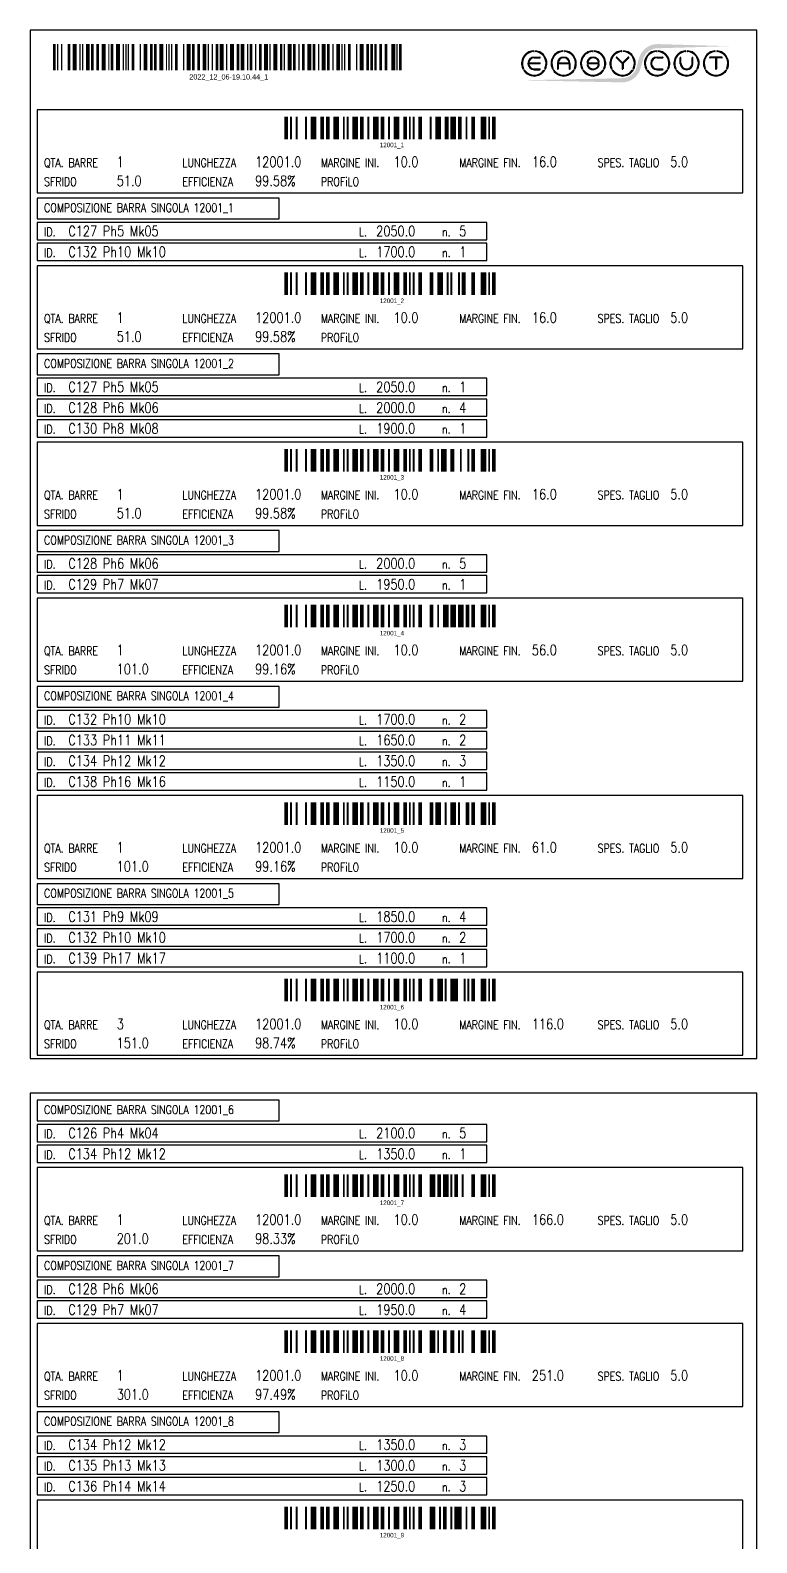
# Model space of a CAD drawing. Header units: millimetres. Extents: x -56 to 421004, y -1 to 91234.
# Drawn here: x 152496 to 164671, y 65263 to 90589 of the extents above; entities that cross this region are included whole.
import ezdxf
from ezdxf.enums import TextEntityAlignment as Align

# ---------------------------------------------------------------- set-up
doc = ezdxf.new("R2010")
doc.units = ezdxf.units.MM
doc.styles.add('EasyCutStyle', font='romans.shx', dxfattribs={"width": 0.8})

# ---------------------------------------------------------------- blocks, each defined once
blk = doc.blocks.new('Logo')
h = blk.add_hatch(color=256)
h.set_gradient(color1=(255, 0, 0), color2=(255, 255, 0), tint=1)
h.paths.add_polyline_path([(20.5, 4.4, -0.339454), (37.1, 17.2), (118.6, 19.6), (37.1, 22, 0.339454), (15.8, 5.7), (13.2, -4.2, -0.339454), (-3.4, -16.9), (-118.2, -19.3), (-3.4, -21.7, 0.339454), (17.8, -5.4)])
for color, points in [(140, [(-115.9, -5.7, -1), (-116.7, -6.1, -0.520567), (-104.9, 14.3, -1), (-104.9, 13.5, 0.520567)]), (256, [(-97.3, 0.4), (-110, 0.4, -0.394366), (-103.7, 6.3), (-97.3, 6.3, 1), (-97.3, 7.2), (-103.7, 7.2, 1), (-103.7, -7.2), (-97.3, -7.2, 1), (-97.3, -6.3), (-103.7, -6.3, -0.394366), (-110, -0.4), (-97.3, -0.4, 1)]), (140, [(-91.4, -5.7, 1), (-90.6, -6.1, 0.520567), (-102.4, 14.3, 0.916853), (-102.6, 13.5, 0.043377), (-102.5, 13.5, -0.520567)]), (140, [(-82.3, -5.7, -1), (-83.1, -6.1, -0.520567), (-71.3, 14.3, -1), (-71.3, 13.5, 0.520567)]), (140, [(-57.8, -5.7, 1), (-57, -6.1, 0.520567), (-68.8, 14.3, 1), (-68.9, 13.5, -0.520567)]), (140, [(-48.7, -5.7, -1), (-49.5, -6.1, -0.520567), (-37.7, 14.3, -1), (-37.7, 13.5, 0.520567)]), (256, [(-31.2, -0.4, -0.486114), (-30.3, -1.5, -0.776377), (-42.6, -1.6, 1), (-43.4, -1.9, 0.776377), (-29.5, -1.7, 0.486114), (-31.2, 0.4), (-41.8, 0.4, -0.486114), (-42.6, 1.5, -0.776377), (-30.4, 1.6, 1), (-29.5, 1.9, 0.776377), (-43.5, 1.7, 0.486114), (-41.8, -0.4)]), (140, [(-24.2, -5.7, 1), (-23.4, -6.1, 0.520567), (-35.2, 14.3, 1), (-35.3, 13.5, -0.520567)]), (140, [(-15.1, -5.7, -1), (-15.9, -6.1, -0.520567), (-4.1, 14.3, -1), (-4.1, 13.5, 0.520567)]), (256, [(-9.3, 7.1, 1), (-10, 6.5), (-3.3, -0.2), (-3.3, -6.3, 1), (-2.4, -6.3), (-2.4, -0.2), (4.2, 6.5, 1), (3.6, 7.1), (-2.9, 0.6)]), (140, [(9.4, -5.7, 1), (10.2, -6.1, 0.520567), (-1.6, 14.3, 1), (-1.7, 13.5, -0.520567)]), (140, [(24.2, -5.7, -1), (23.4, -6.1, -0.520567), (35.2, 14.3, -1), (35.3, 13.5, 0.520567)]), (256, [(36.5, -7.2), (42.8, -7.2, 1), (42.8, -6.3), (36.5, -6.3, -1), (36.5, 6.3), (42.8, 6.3, 1), (42.8, 7.2), (36.5, 7.2, 1)]), (140, [(48.7, -5.7, 1), (49.5, -6.1, 0.520567), (37.7, 14.3, 1), (37.7, 13.5, -0.520567)]), (140, [(57.8, -5.7, -1), (57, -6.1, -0.520567), (68.8, 14.3, -1), (68.9, 13.5, 0.520567)]), (256, [(63.7, 0), (63.7, 6.3, 1), (62.9, 6.3), (62.9, 0, 1), (77.3, 0), (77.3, 6.3, 1), (76.4, 6.3), (76.4, 0, -1)]), (140, [(82.3, -5.7, 1), (83.1, -6.1, 0.520567), (71.3, 14.3, 1), (71.3, 13.5, -0.520567)]), (140, [(91.4, -5.7, -1), (90.6, -6.1, -0.520567), (102.4, 14.3, -1), (102.5, 13.5, 0.520567)]), (256, [(96.9, 7.2, 1), (96.9, 6.3), (103.2, 6.3), (103.2, -6.3, 1), (104.1, -6.3), (104.1, 6.3), (110.4, 6.3, 1), (110.4, 7.2)]), (140, [(115.9, -5.7, 1), (116.7, -6.1, 0.520567), (104.9, 14.3, 1), (104.9, 13.5, -0.520567)]), (140, [(-91.9, -8.3, 1), (-92.6, -7.8, -0.520567), (-114.8, -7.8, 1), (-115.5, -8.3, 0.520567)]), (140, [(-58.3, -8.3, 1), (-59, -7.8, -0.520567), (-81.2, -7.8, 1), (-81.9, -8.3, 0.520567)]), (140, [(-24.7, -8.3, 1), (-25.4, -7.8, -0.520567), (-47.6, -7.8, 1), (-48.3, -8.3, 0.520567)]), (140, [(8.9, -8.3, 1), (8.2, -7.8, -0.520567), (-14, -7.8, 1), (-14.7, -8.3, 0.520567)]), (140, [(48.3, -8.3, 1), (47.6, -7.8, -0.520567), (25.4, -7.8, 1), (24.7, -8.3, 0.520567)]), (140, [(81.9, -8.3, 1), (81.2, -7.8, -0.520567), (59, -7.8, 1), (58.3, -8.3, 0.520567)]), (140, [(115.5, -8.3, 1), (114.8, -7.8, -0.520567), (92.6, -7.8, 1), (91.9, -8.3, 0.520567)])]:
    blk.add_hatch(color=color).paths.add_polyline_path(points)
h = blk.add_hatch(color=256)
h.paths.add_polyline_path([(-63.7, -0.4), (-63.7, -6.3, 1), (-62.9, -6.3), (-62.9, 0, 1), (-77.3, 0), (-77.3, -6.3, 1), (-76.4, -6.3), (-76.4, -0.4)])
h.paths.add_polyline_path([(-76.4, 0.4, -0.933992), (-63.8, 0.4)], flags=16)
for p, q in [((-97.3, 0.4), (-110, 0.4)), ((-103.7, 7.2), (-97.3, 7.2)), ((-103.7, 6.3), (-97.3, 6.3)), ((-77.3, 0), (-77.3, -6.3)), ((-63.8, 0.4), (-76.4, 0.4)), ((-62.9, 0), (-62.9, -6.3)), ((-31.2, 0.4), (-41.8, 0.4)), ((-3.3, -0.2), (-10, 6.5)), ((-2.9, 0.6), (-9.3, 7.1)), ((-2.9, 0.6), (3.6, 7.1)), ((-2.4, -0.2), (4.2, 6.5)), ((36.5, 7.2), (42.8, 7.2)), ((36.5, 6.3), (42.8, 6.3)), ((62.9, 0), (62.9, 6.3)), ((63.7, 0), (63.7, 6.3)), ((76.4, 0), (76.4, 6.3)), ((77.3, 0), (77.3, 6.3)), ((110.4, 7.2), (96.9, 7.2)), ((103.2, 6.3), (96.9, 6.3)), ((103.2, 6.3), (103.2, -6.3)), ((104.1, 6.3), (104.1, -6.3)), ((110.4, 6.3), (104.1, 6.3)), ((-97.3, -0.4), (-110, -0.4)), ((-103.7, -6.3), (-97.3, -6.3)), ((-103.7, -7.2), (-97.3, -7.2)), ((-76.4, -0.4), (-76.4, -6.3)), ((-63.7, -0.4), (-76.4, -0.4)), ((-63.7, -0.4), (-63.7, -6.3)), ((-31.2, -0.4), (-41.8, -0.4)), ((-3.3, -0.2), (-3.3, -6.3)), ((-2.4, -0.2), (-2.4, -6.3)), ((36.5, -6.3), (42.8, -6.3)), ((36.5, -7.2), (42.8, -7.2))]:
    blk.add_line(p, q)
at = {"color": 140}
for centre, radius, start, end in [((-103.7, 0), 14.4, 95, 205), ((-103.7, 0), 13.5, 95, 205), ((-104.9, 13.9), 0.432, 275, 95), ((-102.5, 13.9), 0.432, 85, 265), ((-103.7, 0), 13.5, 335, 85), ((-103.7, 0), 14.4, 335, 85), ((-70.1, 0), 14.4, 95, 205), ((-70.1, 0), 13.5, 95, 205), ((-71.3, 13.9), 0.432, 275, 95), ((-68.9, 13.9), 0.432, 85, 265), ((-70.1, 0), 13.5, 335, 85), ((-70.1, 0), 14.4, 335, 85), ((-36.5, 0), 14.4, 95, 205), ((-36.5, 0), 13.5, 95, 205), ((-37.7, 13.9), 0.432, 275, 95), ((-35.3, 13.9), 0.432, 85, 265), ((-36.5, 0), 13.5, 335, 85), ((-36.5, 0), 14.4, 335, 85), ((-2.9, 0), 14.4, 95, 205), ((-2.9, 0), 13.5, 95, 205), ((-4.1, 13.9), 0.432, 275, 95), ((-1.7, 13.9), 0.432, 85, 265), ((-2.9, 0), 13.5, 335, 85), ((-2.9, 0), 14.4, 335, 85), ((36.5, 0), 14.4, 95, 205), ((36.5, 0), 13.5, 95, 205), ((35.3, 13.9), 0.432, 275, 95), ((37.7, 13.9), 0.432, 85, 265), ((36.5, 0), 14.4, 335, 85), ((36.5, 0), 13.5, 335, 85), ((70.1, 0), 14.4, 95, 205), ((70.1, 0), 13.5, 95, 205), ((68.9, 13.9), 0.432, 275, 95), ((71.3, 13.9), 0.432, 85, 265), ((70.1, 0), 14.4, 335, 85), ((70.1, 0), 13.5, 335, 85), ((103.7, 0), 14.4, 95, 205), ((103.7, 0), 13.5, 95, 205), ((102.5, 13.9), 0.432, 275, 95), ((104.9, 13.9), 0.432, 85, 265), ((103.7, 0), 14.4, 335, 85), ((103.7, 0), 13.5, 335, 85), ((-116.3, -5.9), 0.432, 205, 25), ((-115.1, -8), 0.432, 35, 215), ((-103.7, 0), 14.4, 215, 325), ((-103.7, 0), 13.5, 215, 325), ((-92.2, -8), 0.432, 325, 145), ((-91, -5.9), 0.432, 155, 335), ((-82.7, -5.9), 0.432, 205, 25), ((-81.5, -8), 0.432, 35, 215), ((-70.1, 0), 14.4, 215, 325), ((-70.1, 0), 13.5, 215, 325), ((-58.6, -8), 0.432, 325, 145), ((-57.4, -5.9), 0.432, 155, 335), ((-49.1, -5.9), 0.432, 205, 25), ((-47.9, -8), 0.432, 35, 215), ((-36.5, 0), 14.4, 215, 325), ((-36.5, 0), 13.5, 215, 325), ((-25, -8), 0.432, 325, 145), ((-23.8, -5.9), 0.432, 155, 335), ((-15.5, -5.9), 0.432, 205, 25), ((-14.3, -8), 0.432, 35, 215), ((-2.9, 0), 14.4, 215, 325), ((-2.9, 0), 13.5, 215, 325), ((8.6, -8), 0.432, 325, 145), ((9.8, -5.9), 0.432, 155, 335), ((23.8, -5.9), 0.432, 205, 25), ((25, -8), 0.432, 35, 215), ((36.5, 0), 14.4, 215, 325), ((36.5, 0), 13.5, 215, 325), ((47.9, -8), 0.432, 325, 145), ((49.1, -5.9), 0.432, 155, 335), ((57.4, -5.9), 0.432, 205, 25), ((58.6, -8), 0.432, 35, 215), ((70.1, 0), 14.4, 215, 325), ((70.1, 0), 13.5, 215, 325), ((81.5, -8), 0.432, 325, 145), ((82.7, -5.9), 0.432, 155, 335), ((91, -5.9), 0.432, 205, 25), ((92.2, -8), 0.432, 35, 215), ((103.7, 0), 14.4, 215, 325), ((103.7, 0), 13.5, 215, 325), ((115.1, -8), 0.432, 325, 145), ((116.3, -5.9), 0.432, 155, 335)]:
    blk.add_arc(centre, radius, start, end, dxfattribs=at)
for centre, radius, start, end in [((-103.7, 0), 7.2, 90, 270), ((-103.7, 0), 6.34, 90, 176.0904), ((-97.3, 6.8), 0.432, 270, 90), ((-97.3, 0), 0.432, 270, 90), ((-70.1, 0), 7.2, 0, 180), ((-70.1, 0), 6.34, 3.9096, 176.0904), ((-36.5, 0), 7.2, 15, 166.2998), ((-41.8, 1.3), 1.73, 166.2998, 270), ((-41.8, 1.3), 0.864, 166.2998, 270), ((-36.5, 0), 6.34, 15, 166.2998), ((-31.2, -1.3), 1.73, 346.2998, 90), ((-29.9, 1.8), 0.432, 195, 15), ((-9.6, 6.8), 0.432, 45, 225), ((3.9, 6.8), 0.432, 315, 135), ((36.5, 0), 7.2, 90, 270), ((36.5, 0), 6.34, 90, 270), ((42.8, 6.8), 0.432, 270, 90), ((63.3, 6.3), 0.432, 0, 180), ((70.1, 0), 7.2, 180, 0), ((70.1, 0), 6.34, 180, 0), ((76.8, 6.3), 0.432, 0, 180), ((96.9, 6.8), 0.432, 90, 270), ((110.4, 6.8), 0.432, 270, 90), ((-103.7, 0), 6.34, 183.9096, 270), ((-97.3, -6.8), 0.432, 270, 90), ((-76.8, -6.3), 0.432, 180, 0), ((-63.3, -6.3), 0.432, 180, 0), ((-43, -1.8), 0.432, 15, 195), ((-36.5, 0), 7.2, 195, 346.2998), ((-36.5, 0), 6.34, 195, 346.2998), ((-31.2, -1.3), 0.864, 346.2998, 90), ((-2.9, -6.3), 0.432, 180, 0), ((42.8, -6.8), 0.432, 270, 90), ((103.7, -6.3), 0.432, 180, 0)]:
    blk.add_arc(centre, radius, start, end)
blk = doc.blocks.new('BARCODE128_2022_12_06-19.10.44_1')
at = {"linetype": 'Continuous'}
for points, const_width in [([(1, 0), (1, 20)], 2), ([(3.5, 0), (3.5, 20)], 1), ([(6.5, 0), (6.5, 20)], 1), ([(12, 0), (12, 20)], 2), ([(16.5, 0), (16.5, 20)], 3), ([(20.5, 0), (20.5, 20)], 1), ([(22.5, 0), (22.5, 20)], 1), ([(26.5, 0), (26.5, 20)], 3), ([(30, 0), (30, 20)], 2), ([(34, 0), (34, 20)], 2), ([(38.5, 0), (38.5, 20)], 3), ([(42.5, 0), (42.5, 20)], 1), ([(45, 0), (45, 20)], 2), ([(49.5, 0), (49.5, 20)], 3), ([(53.5, 0), (53.5, 20)], 1), ([(55.5, 0), (55.5, 20)], 1), ([(57.5, 0), (57.5, 20)], 1), ([(61, 0), (61, 20)], 2), ([(66.5, 0), (66.5, 20)], 1), ([(70.5, 0), (70.5, 20)], 3), ([(75, 0), (75, 20)], 2), ([(78, 0), (78, 20)], 2), ([(82.5, 0), (82.5, 20)], 3), ([(86.5, 0), (86.5, 20)], 1), ([(88.5, 0), (88.5, 20)], 1), ([(90.5, 0), (90.5, 20)], 1), ([(94, 0), (94, 20)], 2), ([(99.5, 0), (99.5, 20)], 1), ([(103.5, 0), (103.5, 20)], 3), ([(107, 0), (107, 20)], 2), ([(111, 0), (111, 20)], 2), ([(115.5, 0), (115.5, 20)], 3), ([(118.5, 0), (118.5, 20)], 1), ([(121.5, 0), (121.5, 20)], 1), ([(125, 0), (125, 20)], 2), ([(128.5, 0), (128.5, 20)], 3), ([(132.5, 0), (132.5, 20)], 1), ([(136.5, 0), (136.5, 20)], 3), ([(141, 0), (141, 20)], 2), ([(144.5, 0), (144.5, 20)], 3), ([(148.5, 0), (148.5, 20)], 1), ([(151, 0), (151, 20)], 2), ([(154.5, 0), (154.5, 20)], 1), ([(158, 0), (158, 20)], 2), ([(162.5, 0), (162.5, 20)], 3), ([(165.5, 0), (165.5, 20)], 1), ([(169.5, 0), (169.5, 20)], 3), ([(174, 0), (174, 20)], 2), ([(176.5, 0), (176.5, 20)], 1), ([(180.5, 0), (180.5, 20)], 3), ([(184, 0), (184, 20)], 2), ([(187.5, 0), (187.5, 20)], 1), ([(191, 0), (191, 20)], 2), ([(195.5, 0), (195.5, 20)], 3), ([(199, 0), (199, 20)], 2), ([(202.5, 0), (202.5, 20)], 1), ([(206.5, 0), (206.5, 20)], 3), ([(210, 0), (210, 20)], 2), ([(213.5, 0), (213.5, 20)], 1), ([(217.5, 0), (217.5, 20)], 3), ([(220.5, 0), (220.5, 20)], 1), ([(222.5, 0), (222.5, 20)], 1), ([(226, 0), (226, 20)], 2), ([(231.5, 0), (231.5, 20)], 1), ([(235.5, 0), (235.5, 20)], 3), ([(240, 0), (240, 20)], 2), ([(243, 0), (243, 20)], 2), ([(246, 0), (246, 20)], 2), ([(250, 0), (250, 20)], 2), ([(254, 0), (254, 20)], 2), ([(259.5, 0), (259.5, 20)], 3), ([(262.5, 0), (262.5, 20)], 1), ([(265, 0), (265, 20)], 2)]:
    blk.add_lwpolyline(points, dxfattribs=dict(at, const_width=const_width))
blk.add_text('2022_12_06-19.10.44_1', height=4).set_placement((134, -7), align=Align.CENTER)
blk = doc.blocks.new('BARCODE128_12001_1')
at = {"linetype": 'Continuous'}
for points, const_width in [([(1, 0), (1, 12)], 2), ([(3.5, 0), (3.5, 12)], 1), ([(6.5, 0), (6.5, 12)], 1), ([(11.5, 0), (11.5, 12)], 1), ([(15.5, 0), (15.5, 12)], 3), ([(20, 0), (20, 12)], 2), ([(23, 0), (23, 12)], 2), ([(27.5, 0), (27.5, 12)], 3), ([(31.5, 0), (31.5, 12)], 1), ([(33.5, 0), (33.5, 12)], 1), ([(37.5, 0), (37.5, 12)], 3), ([(41, 0), (41, 12)], 2), ([(44.5, 0), (44.5, 12)], 1), ([(48.5, 0), (48.5, 12)], 3), ([(52, 0), (52, 12)], 2), ([(55.5, 0), (55.5, 12)], 1), ([(59.5, 0), (59.5, 12)], 3), ([(64, 0), (64, 12)], 2), ([(66.5, 0), (66.5, 12)], 1), ([(68.5, 0), (68.5, 12)], 1), ([(72, 0), (72, 12)], 2), ([(77.5, 0), (77.5, 12)], 1), ([(81.5, 0), (81.5, 12)], 3), ([(86, 0), (86, 12)], 2), ([(89.5, 0), (89.5, 12)], 3), ([(93, 0), (93, 12)], 2), ([(96.5, 0), (96.5, 12)], 1), ([(100, 0), (100, 12)], 2), ([(105.5, 0), (105.5, 12)], 3), ([(108.5, 0), (108.5, 12)], 1), ([(111, 0), (111, 12)], 2)]:
    blk.add_lwpolyline(points, dxfattribs=dict(at, const_width=const_width))
blk.add_text('12001_1', height=2.4).set_placement((57, -4.2), align=Align.CENTER)
blk = doc.blocks.new('BARCODE128_12001_2')
at = {"linetype": 'Continuous'}
for points, const_width in [([(1, 0), (1, 12)], 2), ([(3.5, 0), (3.5, 12)], 1), ([(6.5, 0), (6.5, 12)], 1), ([(11.5, 0), (11.5, 12)], 1), ([(15.5, 0), (15.5, 12)], 3), ([(20, 0), (20, 12)], 2), ([(23, 0), (23, 12)], 2), ([(27.5, 0), (27.5, 12)], 3), ([(31.5, 0), (31.5, 12)], 1), ([(33.5, 0), (33.5, 12)], 1), ([(37.5, 0), (37.5, 12)], 3), ([(41, 0), (41, 12)], 2), ([(44.5, 0), (44.5, 12)], 1), ([(48.5, 0), (48.5, 12)], 3), ([(52, 0), (52, 12)], 2), ([(55.5, 0), (55.5, 12)], 1), ([(59.5, 0), (59.5, 12)], 3), ([(64, 0), (64, 12)], 2), ([(66.5, 0), (66.5, 12)], 1), ([(68.5, 0), (68.5, 12)], 1), ([(72, 0), (72, 12)], 2), ([(78, 0), (78, 12)], 2), ([(82.5, 0), (82.5, 12)], 3), ([(86.5, 0), (86.5, 12)], 1), ([(88.5, 0), (88.5, 12)], 1), ([(92.5, 0), (92.5, 12)], 1), ([(95, 0), (95, 12)], 2), ([(100, 0), (100, 12)], 2), ([(105.5, 0), (105.5, 12)], 3), ([(108.5, 0), (108.5, 12)], 1), ([(111, 0), (111, 12)], 2)]:
    blk.add_lwpolyline(points, dxfattribs=dict(at, const_width=const_width))
blk.add_text('12001_2', height=2.4).set_placement((57, -4.2), align=Align.CENTER)
blk = doc.blocks.new('BARCODE128_12001_3')
at = {"linetype": 'Continuous'}
for points, const_width in [([(1, 0), (1, 12)], 2), ([(3.5, 0), (3.5, 12)], 1), ([(6.5, 0), (6.5, 12)], 1), ([(11.5, 0), (11.5, 12)], 1), ([(15.5, 0), (15.5, 12)], 3), ([(20, 0), (20, 12)], 2), ([(23, 0), (23, 12)], 2), ([(27.5, 0), (27.5, 12)], 3), ([(31.5, 0), (31.5, 12)], 1), ([(33.5, 0), (33.5, 12)], 1), ([(37.5, 0), (37.5, 12)], 3), ([(41, 0), (41, 12)], 2), ([(44.5, 0), (44.5, 12)], 1), ([(48.5, 0), (48.5, 12)], 3), ([(52, 0), (52, 12)], 2), ([(55.5, 0), (55.5, 12)], 1), ([(59.5, 0), (59.5, 12)], 3), ([(64, 0), (64, 12)], 2), ([(66.5, 0), (66.5, 12)], 1), ([(68.5, 0), (68.5, 12)], 1), ([(72, 0), (72, 12)], 2), ([(78, 0), (78, 12)], 2), ([(81.5, 0), (81.5, 12)], 1), ([(84.5, 0), (84.5, 12)], 3), ([(89, 0), (89, 12)], 2), ([(93.5, 0), (93.5, 12)], 1), ([(97.5, 0), (97.5, 12)], 1), ([(100, 0), (100, 12)], 2), ([(105.5, 0), (105.5, 12)], 3), ([(108.5, 0), (108.5, 12)], 1), ([(111, 0), (111, 12)], 2)]:
    blk.add_lwpolyline(points, dxfattribs=dict(at, const_width=const_width))
blk.add_text('12001_3', height=2.4).set_placement((57, -4.2), align=Align.CENTER)
blk = doc.blocks.new('BARCODE128_12001_4')
at = {"linetype": 'Continuous'}
for points, const_width in [([(1, 0), (1, 12)], 2), ([(3.5, 0), (3.5, 12)], 1), ([(6.5, 0), (6.5, 12)], 1), ([(11.5, 0), (11.5, 12)], 1), ([(15.5, 0), (15.5, 12)], 3), ([(20, 0), (20, 12)], 2), ([(23, 0), (23, 12)], 2), ([(27.5, 0), (27.5, 12)], 3), ([(31.5, 0), (31.5, 12)], 1), ([(33.5, 0), (33.5, 12)], 1), ([(37.5, 0), (37.5, 12)], 3), ([(41, 0), (41, 12)], 2), ([(44.5, 0), (44.5, 12)], 1), ([(48.5, 0), (48.5, 12)], 3), ([(52, 0), (52, 12)], 2), ([(55.5, 0), (55.5, 12)], 1), ([(59.5, 0), (59.5, 12)], 3), ([(64, 0), (64, 12)], 2), ([(66.5, 0), (66.5, 12)], 1), ([(68.5, 0), (68.5, 12)], 1), ([(72, 0), (72, 12)], 2), ([(78, 0), (78, 12)], 2), ([(81.5, 0), (81.5, 12)], 1), ([(85.5, 0), (85.5, 12)], 3), ([(89.5, 0), (89.5, 12)], 3), ([(93.5, 0), (93.5, 12)], 3), ([(97, 0), (97, 12)], 2), ([(100, 0), (100, 12)], 2), ([(105.5, 0), (105.5, 12)], 3), ([(108.5, 0), (108.5, 12)], 1), ([(111, 0), (111, 12)], 2)]:
    blk.add_lwpolyline(points, dxfattribs=dict(at, const_width=const_width))
blk.add_text('12001_4', height=2.4).set_placement((57, -4.2), align=Align.CENTER)
blk = doc.blocks.new('BARCODE128_12001_5')
at = {"linetype": 'Continuous'}
for points, const_width in [([(1, 0), (1, 12)], 2), ([(3.5, 0), (3.5, 12)], 1), ([(6.5, 0), (6.5, 12)], 1), ([(11.5, 0), (11.5, 12)], 1), ([(15.5, 0), (15.5, 12)], 3), ([(20, 0), (20, 12)], 2), ([(23, 0), (23, 12)], 2), ([(27.5, 0), (27.5, 12)], 3), ([(31.5, 0), (31.5, 12)], 1), ([(33.5, 0), (33.5, 12)], 1), ([(37.5, 0), (37.5, 12)], 3), ([(41, 0), (41, 12)], 2), ([(44.5, 0), (44.5, 12)], 1), ([(48.5, 0), (48.5, 12)], 3), ([(52, 0), (52, 12)], 2), ([(55.5, 0), (55.5, 12)], 1), ([(59.5, 0), (59.5, 12)], 3), ([(64, 0), (64, 12)], 2), ([(66.5, 0), (66.5, 12)], 1), ([(68.5, 0), (68.5, 12)], 1), ([(72, 0), (72, 12)], 2), ([(78, 0), (78, 12)], 2), ([(81.5, 0), (81.5, 12)], 3), ([(85.5, 0), (85.5, 12)], 1), ([(89.5, 0), (89.5, 12)], 3), ([(92.5, 0), (92.5, 12)], 1), ([(97, 0), (97, 12)], 2), ([(100, 0), (100, 12)], 2), ([(105.5, 0), (105.5, 12)], 3), ([(108.5, 0), (108.5, 12)], 1), ([(111, 0), (111, 12)], 2)]:
    blk.add_lwpolyline(points, dxfattribs=dict(at, const_width=const_width))
blk.add_text('12001_5', height=2.4).set_placement((57, -4.2), align=Align.CENTER)
blk = doc.blocks.new('BARCODE128_12001_6')
at = {"linetype": 'Continuous'}
for points, const_width in [([(1, 0), (1, 12)], 2), ([(3.5, 0), (3.5, 12)], 1), ([(6.5, 0), (6.5, 12)], 1), ([(11.5, 0), (11.5, 12)], 1), ([(15.5, 0), (15.5, 12)], 3), ([(20, 0), (20, 12)], 2), ([(23, 0), (23, 12)], 2), ([(27.5, 0), (27.5, 12)], 3), ([(31.5, 0), (31.5, 12)], 1), ([(33.5, 0), (33.5, 12)], 1), ([(37.5, 0), (37.5, 12)], 3), ([(41, 0), (41, 12)], 2), ([(44.5, 0), (44.5, 12)], 1), ([(48.5, 0), (48.5, 12)], 3), ([(52, 0), (52, 12)], 2), ([(55.5, 0), (55.5, 12)], 1), ([(59.5, 0), (59.5, 12)], 3), ([(64, 0), (64, 12)], 2), ([(66.5, 0), (66.5, 12)], 1), ([(68.5, 0), (68.5, 12)], 1), ([(72, 0), (72, 12)], 2), ([(78, 0), (78, 12)], 2), ([(82.5, 0), (82.5, 12)], 3), ([(85.5, 0), (85.5, 12)], 1), ([(90, 0), (90, 12)], 4), ([(95.5, 0), (95.5, 12)], 1), ([(97.5, 0), (97.5, 12)], 1), ([(100, 0), (100, 12)], 2), ([(105.5, 0), (105.5, 12)], 3), ([(108.5, 0), (108.5, 12)], 1), ([(111, 0), (111, 12)], 2)]:
    blk.add_lwpolyline(points, dxfattribs=dict(at, const_width=const_width))
blk.add_text('12001_6', height=2.4).set_placement((57, -4.2), align=Align.CENTER)
blk = doc.blocks.new('BARCODE128_12001_7')
at = {"linetype": 'Continuous'}
for points, const_width in [([(1, 0), (1, 12)], 2), ([(3.5, 0), (3.5, 12)], 1), ([(6.5, 0), (6.5, 12)], 1), ([(11.5, 0), (11.5, 12)], 1), ([(15.5, 0), (15.5, 12)], 3), ([(20, 0), (20, 12)], 2), ([(23, 0), (23, 12)], 2), ([(27.5, 0), (27.5, 12)], 3), ([(31.5, 0), (31.5, 12)], 1), ([(33.5, 0), (33.5, 12)], 1), ([(37.5, 0), (37.5, 12)], 3), ([(41, 0), (41, 12)], 2), ([(44.5, 0), (44.5, 12)], 1), ([(48.5, 0), (48.5, 12)], 3), ([(52, 0), (52, 12)], 2), ([(55.5, 0), (55.5, 12)], 1), ([(59.5, 0), (59.5, 12)], 3), ([(64, 0), (64, 12)], 2), ([(66.5, 0), (66.5, 12)], 1), ([(68.5, 0), (68.5, 12)], 1), ([(72, 0), (72, 12)], 2), ([(78.5, 0), (78.5, 12)], 3), ([(82, 0), (82, 12)], 2), ([(85.5, 0), (85.5, 12)], 3), ([(88.5, 0), (88.5, 12)], 1), ([(91, 0), (91, 12)], 2), ([(94.5, 0), (94.5, 12)], 1), ([(100, 0), (100, 12)], 2), ([(105.5, 0), (105.5, 12)], 3), ([(108.5, 0), (108.5, 12)], 1), ([(111, 0), (111, 12)], 2)]:
    blk.add_lwpolyline(points, dxfattribs=dict(at, const_width=const_width))
blk.add_text('12001_7', height=2.4).set_placement((57, -4.2), align=Align.CENTER)
blk = doc.blocks.new('BARCODE128_12001_8')
at = {"linetype": 'Continuous'}
for points, const_width in [([(1, 0), (1, 12)], 2), ([(3.5, 0), (3.5, 12)], 1), ([(6.5, 0), (6.5, 12)], 1), ([(11.5, 0), (11.5, 12)], 1), ([(15.5, 0), (15.5, 12)], 3), ([(20, 0), (20, 12)], 2), ([(23, 0), (23, 12)], 2), ([(27.5, 0), (27.5, 12)], 3), ([(31.5, 0), (31.5, 12)], 1), ([(33.5, 0), (33.5, 12)], 1), ([(37.5, 0), (37.5, 12)], 3), ([(41, 0), (41, 12)], 2), ([(44.5, 0), (44.5, 12)], 1), ([(48.5, 0), (48.5, 12)], 3), ([(52, 0), (52, 12)], 2), ([(55.5, 0), (55.5, 12)], 1), ([(59.5, 0), (59.5, 12)], 3), ([(64, 0), (64, 12)], 2), ([(66.5, 0), (66.5, 12)], 1), ([(68.5, 0), (68.5, 12)], 1), ([(72, 0), (72, 12)], 2), ([(78.5, 0), (78.5, 12)], 3), ([(81.5, 0), (81.5, 12)], 1), ([(85, 0), (85, 12)], 2), ([(89, 0), (89, 12)], 2), ([(92.5, 0), (92.5, 12)], 1), ([(94.5, 0), (94.5, 12)], 1), ([(100, 0), (100, 12)], 2), ([(105.5, 0), (105.5, 12)], 3), ([(108.5, 0), (108.5, 12)], 1), ([(111, 0), (111, 12)], 2)]:
    blk.add_lwpolyline(points, dxfattribs=dict(at, const_width=const_width))
blk.add_text('12001_8', height=2.4).set_placement((57, -4.2), align=Align.CENTER)
blk = doc.blocks.new('BARCODE128_12001_9')
at = {"linetype": 'Continuous'}
for points, const_width in [([(1, 0), (1, 12)], 2), ([(3.5, 0), (3.5, 12)], 1), ([(6.5, 0), (6.5, 12)], 1), ([(11.5, 0), (11.5, 12)], 1), ([(15.5, 0), (15.5, 12)], 3), ([(20, 0), (20, 12)], 2), ([(23, 0), (23, 12)], 2), ([(27.5, 0), (27.5, 12)], 3), ([(31.5, 0), (31.5, 12)], 1), ([(33.5, 0), (33.5, 12)], 1), ([(37.5, 0), (37.5, 12)], 3), ([(41, 0), (41, 12)], 2), ([(44.5, 0), (44.5, 12)], 1), ([(48.5, 0), (48.5, 12)], 3), ([(52, 0), (52, 12)], 2), ([(55.5, 0), (55.5, 12)], 1), ([(59.5, 0), (59.5, 12)], 3), ([(64, 0), (64, 12)], 2), ([(66.5, 0), (66.5, 12)], 1), ([(68.5, 0), (68.5, 12)], 1), ([(72, 0), (72, 12)], 2), ([(78.5, 0), (78.5, 12)], 3), ([(82.5, 0), (82.5, 12)], 1), ([(85, 0), (85, 12)], 2), ([(88.5, 0), (88.5, 12)], 1), ([(92, 0), (92, 12)], 4), ([(96.5, 0), (96.5, 12)], 1), ([(100, 0), (100, 12)], 2), ([(105.5, 0), (105.5, 12)], 3), ([(108.5, 0), (108.5, 12)], 1), ([(111, 0), (111, 12)], 2)]:
    blk.add_lwpolyline(points, dxfattribs=dict(at, const_width=const_width))
blk.add_text('12001_9', height=2.4).set_placement((57, -4.2), align=Align.CENTER)

msp = doc.modelspace()

# ---------------------------------------------------------------- linework, layer by layer
at = {"color": 5}
for points in [[(152496.17, 73369.99), (164671.09, 73369.99), (164671.09, 90588.8), (152496.17, 90588.8)], [(152612.12, 87863.94), (164439.18, 87863.94), (164439.18, 89255.36), (152612.12, 89255.36)], [(152612.12, 87429.12), (156670.43, 87429.12), (156670.43, 87776.98), (152612.12, 87776.98)], [(152612.12, 87081.27), (160148.97, 87081.27), (160148.97, 87371.15), (152612.12, 87371.15)], [(152612.12, 86733.41), (160148.97, 86733.41), (160148.97, 87023.29), (152612.12, 87023.29)], [(152612.12, 85255.03), (164439.18, 85255.03), (164439.18, 86646.45), (152612.12, 86646.45)], [(152612.12, 84820.21), (156670.43, 84820.21), (156670.43, 85168.07), (152612.12, 85168.07)], [(152612.12, 84472.36), (160148.97, 84472.36), (160148.97, 84762.24), (152612.12, 84762.24)], [(152612.12, 84124.5), (160148.97, 84124.5), (160148.97, 84414.38), (152612.12, 84414.38)], [(152612.12, 83776.65), (160148.97, 83776.65), (160148.97, 84066.53), (152612.12, 84066.53)], [(152612.12, 82298.26), (164439.18, 82298.26), (164439.18, 83689.68), (152612.12, 83689.68)], [(152612.12, 81863.45), (156670.43, 81863.45), (156670.43, 82211.3), (152612.12, 82211.3)], [(152612.12, 81515.59), (160148.97, 81515.59), (160148.97, 81805.47), (152612.12, 81805.47)], [(152612.12, 81167.74), (160148.97, 81167.74), (160148.97, 81457.62), (152612.12, 81457.62)], [(152612.12, 79689.35), (164439.18, 79689.35), (164439.18, 81080.77), (152612.12, 81080.77)], [(152612.12, 79254.54), (156670.43, 79254.54), (156670.43, 79602.39), (152612.12, 79602.39)], [(152612.12, 78906.68), (160148.97, 78906.68), (160148.97, 79196.56), (152612.12, 79196.56)], [(152612.12, 78558.83), (160148.97, 78558.83), (160148.97, 78848.7), (152612.12, 78848.7)], [(152612.12, 78210.97), (160148.97, 78210.97), (160148.97, 78500.85), (152612.12, 78500.85)], [(152612.12, 77863.12), (160148.97, 77863.12), (160148.97, 78152.99), (152612.12, 78152.99)], [(152612.12, 76384.73), (164439.18, 76384.73), (164439.18, 77776.15), (152612.12, 77776.15)], [(152612.12, 75949.91), (156670.43, 75949.91), (156670.43, 76297.77), (152612.12, 76297.77)], [(152612.12, 75602.06), (160148.97, 75602.06), (160148.97, 75891.94), (152612.12, 75891.94)], [(152612.12, 75254.2), (160148.97, 75254.2), (160148.97, 75544.08), (152612.12, 75544.08)], [(152612.12, 74906.35), (160148.97, 74906.35), (160148.97, 75196.23), (152612.12, 75196.23)], [(152612.12, 73427.97), (164439.18, 73427.97), (164439.18, 74819.39), (152612.12, 74819.39)], [(152496.17, 55571.42), (164671.09, 55571.42), (164671.09, 72790.23), (152496.17, 72790.23)], [(152612.12, 72326.43), (156670.43, 72326.43), (156670.43, 72674.28), (152612.12, 72674.28)], [(152612.12, 71978.57), (160148.97, 71978.57), (160148.97, 72268.45), (152612.12, 72268.45)], [(152612.12, 71630.72), (160148.97, 71630.72), (160148.97, 71920.6), (152612.12, 71920.6)], [(152612.12, 70152.33), (164439.18, 70152.33), (164439.18, 71543.75), (152612.12, 71543.75)], [(152612.12, 69717.52), (156670.43, 69717.52), (156670.43, 70065.37), (152612.12, 70065.37)], [(152612.12, 69369.66), (160148.97, 69369.66), (160148.97, 69659.54), (152612.12, 69659.54)], [(152612.12, 69021.81), (160148.97, 69021.81), (160148.97, 69311.69), (152612.12, 69311.69)], [(152612.12, 67543.42), (164439.18, 67543.42), (164439.18, 68934.84), (152612.12, 68934.84)], [(152612.12, 67108.6), (156670.43, 67108.6), (156670.43, 67456.46), (152612.12, 67456.46)], [(152612.12, 66760.75), (160148.97, 66760.75), (160148.97, 67050.63), (152612.12, 67050.63)], [(152612.12, 66412.9), (160148.97, 66412.9), (160148.97, 66702.77), (152612.12, 66702.77)], [(152612.12, 66065.04), (160148.97, 66065.04), (160148.97, 66354.92), (152612.12, 66354.92)], [(152612.12, 64586.66), (164439.18, 64586.66), (164439.18, 65978.08), (152612.12, 65978.08)]]:
    msp.add_lwpolyline(points, close=True, dxfattribs=at)

# ---------------------------------------------------------------- block references
for name, p, xscale, yscale, zscale in [('BARCODE128_2022_12_06-19.10.44_1', (152880.04, 89917.69), 21.96053030304029, 21.96053030302573, 21.9605303030303), ('Logo', (162464.96, 90034.23), 14.68608530322672, 14.68608530321217, 14.68608530321705), ('BARCODE128_12001_1', (156754.76, 88763.09), 31.62316363636637, 31.62316363636637, 31.62316363636364), ('BARCODE128_12001_2', (156754.76, 86154.18), 31.62316363636637, 31.62316363636637, 31.62316363636364), ('BARCODE128_12001_3', (156754.76, 83197.42), 31.62316363636637, 31.62316363636637, 31.62316363636364), ('BARCODE128_12001_4', (156754.76, 80588.51), 31.62316363636637, 31.62316363636637, 31.62316363636364), ('BARCODE128_12001_5', (156754.76, 77283.88), 31.62316363636637, 31.62316363636637, 31.62316363636364), ('BARCODE128_12001_6', (156754.76, 74327.12), 31.62316363636637, 31.62316363636637, 31.62316363636364), ('BARCODE128_12001_7', (156754.76, 71051.49), 31.62316363636637, 31.62316363636637, 31.62316363636364), ('BARCODE128_12001_8', (156754.76, 68442.58), 31.62316363636637, 31.62316363636637, 31.62316363636364), ('BARCODE128_12001_9', (156754.76, 65485.81), 31.62316363636637, 31.62316363636637, 31.62316363636364)]:
    msp.add_blockref(name, p, dxfattribs=dict(xscale=xscale, yscale=yscale, zscale=zscale))

# ---------------------------------------------------------------- texts
at = {"color": 1, "style": 'EasyCutStyle', "width": 0.8}
for s, height, p in [('QTA. BARRE', 144.94, (152728.07, 88298.76)), ('LUNGHEZZA', 144.94, (155047.1, 88298.76)), ('MARGINE INI.', 144.9395, (157366.14, 88298.76)), ('MARGINE FIN.', 144.9395, (159685.17, 88298.76)), ('SPES. TAGLIO', 144.9395, (162004.2, 88298.76)), ('SFRIDO', 144.94, (152728.07, 87979.89)), ('EFFICIENZA', 144.94, (155047.1, 87979.89)), ('PROFiLO', 144.94, (157366.14, 87979.89)), ('ID.', 144.94, (152728.07, 87139.24)), ('L.', 144.94, (158003.87, 87139.24)), ('n.', 144.94, (159395.29, 87139.24)), ('ID.', 144.94, (152728.07, 86791.39)), ('L.', 144.94, (158003.87, 86791.39)), ('n.', 144.94, (159395.29, 86791.39)), ('QTA. BARRE', 144.94, (152728.07, 85689.85)), ('LUNGHEZZA', 144.94, (155047.1, 85689.85)), ('MARGINE INI.', 144.9395, (157366.14, 85689.85)), ('MARGINE FIN.', 144.9395, (159685.17, 85689.85)), ('SPES. TAGLIO', 144.9395, (162004.2, 85689.85)), ('SFRIDO', 144.94, (152728.07, 85370.98)), ('EFFICIENZA', 144.94, (155047.1, 85370.98)), ('PROFiLO', 144.94, (157366.14, 85370.98)), ('ID.', 144.94, (152728.07, 84530.33)), ('L.', 144.94, (158003.87, 84530.33)), ('n.', 144.94, (159395.29, 84530.33)), ('ID.', 144.94, (152728.07, 84182.48)), ('L.', 144.94, (158003.87, 84182.48)), ('n.', 144.94, (159395.29, 84182.48)), ('ID.', 144.94, (152728.07, 83834.62)), ('L.', 144.94, (158003.87, 83834.62)), ('n.', 144.94, (159395.29, 83834.62)), ('QTA. BARRE', 144.94, (152728.07, 82733.08)), ('LUNGHEZZA', 144.94, (155047.1, 82733.08)), ('MARGINE INI.', 144.9395, (157366.14, 82733.08)), ('MARGINE FIN.', 144.9395, (159685.17, 82733.08)), ('SPES. TAGLIO', 144.9395, (162004.2, 82733.08)), ('PROFiLO', 144.94, (157366.14, 82414.22)), ('SFRIDO', 144.94, (152728.07, 82414.22)), ('EFFICIENZA', 144.94, (155047.1, 82414.22)), ('ID.', 144.94, (152728.07, 81573.57)), ('L.', 144.94, (158003.87, 81573.57)), ('n.', 144.94, (159395.29, 81573.57)), ('ID.', 144.94, (152728.07, 81225.71)), ('L.', 144.94, (158003.87, 81225.71)), ('n.', 144.94, (159395.29, 81225.71)), ('QTA. BARRE', 144.94, (152728.07, 80124.17)), ('LUNGHEZZA', 144.94, (155047.1, 80124.17)), ('MARGINE INI.', 144.9395, (157366.14, 80124.17)), ('MARGINE FIN.', 144.9395, (159685.17, 80124.17)), ('SPES. TAGLIO', 144.9395, (162004.2, 80124.17)), ('SFRIDO', 144.94, (152728.07, 79805.31)), ('EFFICIENZA', 144.94, (155047.1, 79805.31)), ('PROFiLO', 144.94, (157366.14, 79805.31)), ('ID.', 144.94, (152728.07, 78964.66)), ('L.', 144.94, (158003.87, 78964.66)), ('n.', 144.94, (159395.29, 78964.66)), ('ID.', 144.94, (152728.07, 78616.8)), ('L.', 144.94, (158003.87, 78616.8)), ('n.', 144.94, (159395.29, 78616.8)), ('ID.', 144.94, (152728.07, 78268.95)), ('L.', 144.94, (158003.87, 78268.95)), ('n.', 144.94, (159395.29, 78268.95)), ('ID.', 144.94, (152728.07, 77921.09)), ('L.', 144.94, (158003.87, 77921.09)), ('n.', 144.94, (159395.29, 77921.09)), ('QTA. BARRE', 144.94, (152728.07, 76819.55)), ('LUNGHEZZA', 144.94, (155047.1, 76819.55)), ('MARGINE INI.', 144.9395, (157366.14, 76819.55)), ('MARGINE FIN.', 144.9395, (159685.17, 76819.55)), ('SPES. TAGLIO', 144.9395, (162004.2, 76819.55)), ('SFRIDO', 144.94, (152728.07, 76500.68)), ('EFFICIENZA', 144.94, (155047.1, 76500.68)), ('PROFiLO', 144.94, (157366.14, 76500.68)), ('ID.', 144.94, (152728.07, 75660.04)), ('L.', 144.94, (158003.87, 75660.04)), ('n.', 144.94, (159395.29, 75660.04)), ('ID.', 144.94, (152728.07, 75312.18)), ('L.', 144.94, (158003.87, 75312.18)), ('n.', 144.94, (159395.29, 75312.18)), ('ID.', 144.94, (152728.07, 74964.33)), ('L.', 144.94, (158003.87, 74964.33)), ('n.', 144.94, (159395.29, 74964.33)), ('QTA. BARRE', 144.94, (152728.07, 73862.79)), ('LUNGHEZZA', 144.94, (155047.1, 73862.79)), ('MARGINE INI.', 144.9395, (157366.14, 73862.79)), ('MARGINE FIN.', 144.9395, (159685.17, 73862.79)), ('SPES. TAGLIO', 144.9395, (162004.2, 73862.79)), ('SFRIDO', 144.94, (152728.07, 73543.92)), ('EFFICIENZA', 144.94, (155047.1, 73543.92)), ('PROFiLO', 144.94, (157366.14, 73543.92)), ('ID.', 144.94, (152728.07, 72036.55)), ('L.', 144.94, (158003.87, 72036.55)), ('n.', 144.94, (159395.29, 72036.55)), ('ID.', 144.94, (152728.07, 71688.69)), ('L.', 144.94, (158003.87, 71688.69)), ('n.', 144.94, (159395.29, 71688.69)), ('QTA. BARRE', 144.94, (152728.07, 70587.15)), ('LUNGHEZZA', 144.94, (155047.1, 70587.15)), ('MARGINE INI.', 144.9395, (157366.14, 70587.15)), ('MARGINE FIN.', 144.9395, (159685.17, 70587.15)), ('SPES. TAGLIO', 144.9395, (162004.2, 70587.15)), ('SFRIDO', 144.94, (152728.07, 70268.29)), ('EFFICIENZA', 144.94, (155047.1, 70268.29)), ('PROFiLO', 144.94, (157366.14, 70268.29)), ('ID.', 144.94, (152728.07, 69427.64)), ('L.', 144.94, (158003.87, 69427.64)), ('n.', 144.94, (159395.29, 69427.64)), ('ID.', 144.94, (152728.07, 69079.78)), ('L.', 144.94, (158003.87, 69079.78)), ('n.', 144.94, (159395.29, 69079.78)), ('QTA. BARRE', 144.94, (152728.07, 67978.24)), ('LUNGHEZZA', 144.94, (155047.1, 67978.24)), ('MARGINE INI.', 144.9395, (157366.14, 67978.24)), ('MARGINE FIN.', 144.9395, (159685.17, 67978.24)), ('SPES. TAGLIO', 144.9395, (162004.2, 67978.24)), ('SFRIDO', 144.94, (152728.07, 67659.38)), ('EFFICIENZA', 144.94, (155047.1, 67659.38)), ('PROFiLO', 144.94, (157366.14, 67659.38)), ('ID.', 144.94, (152728.07, 66818.73)), ('L.', 144.94, (158003.87, 66818.73)), ('n.', 144.94, (159395.29, 66818.73)), ('ID.', 144.94, (152728.07, 66470.87)), ('L.', 144.94, (158003.87, 66470.87)), ('n.', 144.94, (159395.29, 66470.87)), ('ID.', 144.94, (152728.07, 66123.02)), ('L.', 144.94, (158003.87, 66123.02)), ('n.', 144.94, (159395.29, 66123.02))]:
    msp.add_text(s, height=height, dxfattribs=at).set_placement(p)
at = {"color": 3, "style": 'EasyCutStyle', "width": 0.8}
for s, height, p in [('1', 173.93, (153945.56, 88298.76)), ('12001.0', 173.927, (156264.6, 88298.76)), ('10.0', 173.927, (158583.63, 88298.76)), ('16.0', 173.927, (160902.66, 88298.76)), ('5.0', 173.927, (163221.69, 88298.76)), ('51.0', 173.927, (153945.56, 87979.89)), ('99.58%', 173.927, (156264.6, 87979.89)), ('C127 Ph5 Mk05', 173.9274, (153133.9, 87139.24)), ('2050.0', 173.927, (158293.75, 87139.24)), ('5', 173.93, (159685.17, 87139.24)), ('C132 Ph10 Mk10', 173.9274, (153133.9, 86791.39)), ('1700.0', 173.927, (158293.75, 86791.39)), ('1', 173.93, (159685.17, 86791.39)), ('1', 173.93, (153945.56, 85689.85)), ('12001.0', 173.927, (156264.6, 85689.85)), ('10.0', 173.927, (158583.63, 85689.85)), ('16.0', 173.927, (160902.66, 85689.85)), ('5.0', 173.927, (163221.69, 85689.85)), ('51.0', 173.927, (153945.56, 85370.98)), ('99.58%', 173.927, (156264.6, 85370.98)), ('C127 Ph5 Mk05', 173.9274, (153133.9, 84530.33)), ('2050.0', 173.927, (158293.75, 84530.33)), ('1', 173.93, (159685.17, 84530.33)), ('C128 Ph6 Mk06', 173.9274, (153133.9, 84182.48)), ('2000.0', 173.927, (158293.75, 84182.48)), ('4', 173.93, (159685.17, 84182.48)), ('C130 Ph8 Mk08', 173.9274, (153133.9, 83834.62)), ('1900.0', 173.927, (158293.75, 83834.62)), ('1', 173.93, (159685.17, 83834.62)), ('1', 173.93, (153945.56, 82733.08)), ('12001.0', 173.927, (156264.6, 82733.08)), ('10.0', 173.927, (158583.63, 82733.08)), ('16.0', 173.927, (160902.66, 82733.08)), ('5.0', 173.927, (163221.69, 82733.08)), ('51.0', 173.927, (153945.56, 82414.22)), ('99.58%', 173.927, (156264.6, 82414.22)), ('C128 Ph6 Mk06', 173.9274, (153133.9, 81573.57)), ('2000.0', 173.927, (158293.75, 81573.57)), ('5', 173.93, (159685.17, 81573.57)), ('C129 Ph7 Mk07', 173.9274, (153133.9, 81225.71)), ('1950.0', 173.927, (158293.75, 81225.71)), ('1', 173.93, (159685.17, 81225.71)), ('1', 173.93, (153945.56, 80124.17)), ('12001.0', 173.927, (156264.6, 80124.17)), ('10.0', 173.927, (158583.63, 80124.17)), ('56.0', 173.927, (160902.66, 80124.17)), ('5.0', 173.927, (163221.69, 80124.17)), ('101.0', 173.927, (153945.56, 79805.31)), ('99.16%', 173.927, (156264.6, 79805.31)), ('C132 Ph10 Mk10', 173.9274, (153133.9, 78964.66)), ('1700.0', 173.927, (158293.75, 78964.66)), ('2', 173.93, (159685.17, 78964.66)), ('C133 Ph11 Mk11', 173.9274, (153133.9, 78616.8)), ('1650.0', 173.927, (158293.75, 78616.8)), ('2', 173.93, (159685.17, 78616.8)), ('C134 Ph12 Mk12', 173.9274, (153133.9, 78268.95)), ('1350.0', 173.927, (158293.75, 78268.95)), ('3', 173.93, (159685.17, 78268.95)), ('C138 Ph16 Mk16', 173.9274, (153133.9, 77921.09)), ('1150.0', 173.927, (158293.75, 77921.09)), ('1', 173.93, (159685.17, 77921.09)), ('1', 173.93, (153945.56, 76819.55)), ('12001.0', 173.927, (156264.6, 76819.55)), ('10.0', 173.927, (158583.63, 76819.55)), ('61.0', 173.927, (160902.66, 76819.55)), ('5.0', 173.927, (163221.69, 76819.55)), ('101.0', 173.927, (153945.56, 76500.68)), ('99.16%', 173.927, (156264.6, 76500.68)), ('C131 Ph9 Mk09', 173.9274, (153133.9, 75660.04)), ('1850.0', 173.927, (158293.75, 75660.04)), ('4', 173.93, (159685.17, 75660.04)), ('C132 Ph10 Mk10', 173.9274, (153133.9, 75312.18)), ('1700.0', 173.927, (158293.75, 75312.18)), ('2', 173.93, (159685.17, 75312.18)), ('C139 Ph17 Mk17', 173.9274, (153133.9, 74964.33)), ('1100.0', 173.927, (158293.75, 74964.33)), ('1', 173.93, (159685.17, 74964.33)), ('3', 173.93, (153945.56, 73862.79)), ('12001.0', 173.927, (156264.6, 73862.79)), ('10.0', 173.927, (158583.63, 73862.79)), ('116.0', 173.927, (160902.66, 73862.79)), ('5.0', 173.927, (163221.69, 73862.79)), ('151.0', 173.927, (153945.56, 73543.92)), ('98.74%', 173.927, (156264.6, 73543.92)), ('C126 Ph4 Mk04', 173.9274, (153133.9, 72036.55)), ('2100.0', 173.927, (158293.75, 72036.55)), ('5', 173.93, (159685.17, 72036.55)), ('C134 Ph12 Mk12', 173.9274, (153133.9, 71688.69)), ('1350.0', 173.927, (158293.75, 71688.69)), ('1', 173.93, (159685.17, 71688.69)), ('1', 173.93, (153945.56, 70587.15)), ('12001.0', 173.927, (156264.6, 70587.15)), ('10.0', 173.927, (158583.63, 70587.15)), ('166.0', 173.927, (160902.66, 70587.15)), ('5.0', 173.927, (163221.69, 70587.15)), ('201.0', 173.927, (153945.56, 70268.29)), ('98.33%', 173.927, (156264.6, 70268.29)), ('C128 Ph6 Mk06', 173.9274, (153133.9, 69427.64)), ('2000.0', 173.927, (158293.75, 69427.64)), ('2', 173.93, (159685.17, 69427.64)), ('C129 Ph7 Mk07', 173.9274, (153133.9, 69079.78)), ('1950.0', 173.927, (158293.75, 69079.78)), ('4', 173.93, (159685.17, 69079.78)), ('1', 173.93, (153945.56, 67978.24)), ('12001.0', 173.927, (156264.6, 67978.24)), ('10.0', 173.927, (158583.63, 67978.24)), ('251.0', 173.927, (160902.66, 67978.24)), ('5.0', 173.927, (163221.69, 67978.24)), ('301.0', 173.927, (153945.56, 67659.38)), ('97.49%', 173.927, (156264.6, 67659.38)), ('C134 Ph12 Mk12', 173.9274, (153133.9, 66818.73)), ('1350.0', 173.927, (158293.75, 66818.73)), ('3', 173.93, (159685.17, 66818.73)), ('C135 Ph13 Mk13', 173.9274, (153133.9, 66470.87)), ('1300.0', 173.927, (158293.75, 66470.87)), ('3', 173.93, (159685.17, 66470.87)), ('C136 Ph14 Mk14', 173.9274, (153133.9, 66123.02)), ('1250.0', 173.927, (158293.75, 66123.02)), ('3', 173.93, (159685.17, 66123.02))]:
    msp.add_text(s, height=height, dxfattribs=at).set_placement(p)
at = {"color": 2, "style": 'EasyCutStyle', "width": 0.8}
for s, p in [('COMPOSIZIONE BARRA SINGOLA 12001_1', (152728.07, 87545.07)), ('COMPOSIZIONE BARRA SINGOLA 12001_2', (152728.07, 84936.16)), ('COMPOSIZIONE BARRA SINGOLA 12001_3', (152728.07, 81979.4)), ('COMPOSIZIONE BARRA SINGOLA 12001_4', (152728.07, 79370.49)), ('COMPOSIZIONE BARRA SINGOLA 12001_5', (152728.07, 76065.87)), ('COMPOSIZIONE BARRA SINGOLA 12001_6', (152728.07, 72442.38)), ('COMPOSIZIONE BARRA SINGOLA 12001_7', (152728.07, 69833.47)), ('COMPOSIZIONE BARRA SINGOLA 12001_8', (152728.07, 67224.56))]:
    msp.add_text(s, height=144.9395, dxfattribs=at).set_placement(p)

doc.saveas('drawing.dxf')
